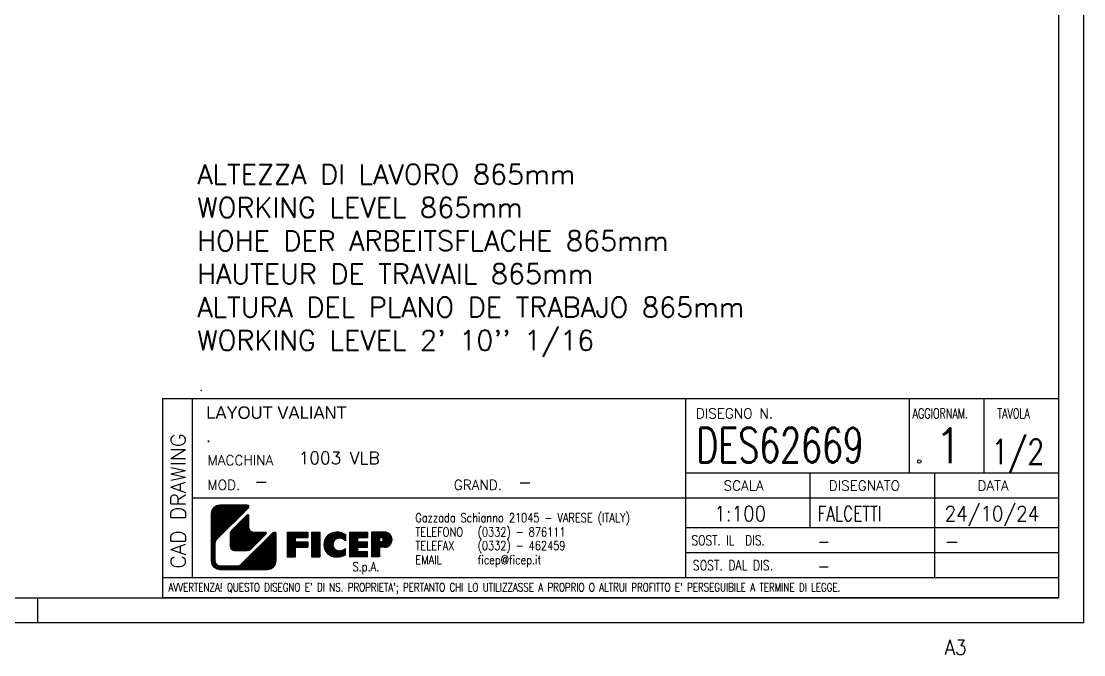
# Model space of a CAD drawing. Header units: inches. Extents: x -347369 to -260369, y 119522 to 149869.
# Drawn here: x -326704 to -305369, y 119522 to 132246 of the extents above; entities that cross this region are included whole.
import ezdxf

# ---------------------------------------------------------------- set-up
doc = ezdxf.new("R2010")
doc.units = ezdxf.units.IN
doc.header["$LTSCALE"] = 300
doc.layers.add('CARTIGLIO', color=7, linetype='Continuous')
doc.layers.add('TESTI', color=3, linetype='Continuous')
doc.styles.get("Standard").update_dxf_attribs({"font": 'romans.shx'})
doc.styles.add('TXT', font='TXT')
pattern_1 = [(45, (-344714.805, 119076.342), (-14.03165, 14.03165), []), (135, (-344714.805, 119076.342), (-14.03165, -14.03165), [])]
pattern_2 = [(45, (28533867.546, -7729517.826), (-14.031650189, 14.031650189), []), (135, (28533867.546, -7729517.826), (-14.031650189, -14.031650189), [])]

msp = doc.modelspace()

# ---------------------------------------------------------------- hatches: boundary and pattern name
at = {"layer": 'CARTIGLIO', "linetype": 'Continuous'}
h = msp.add_hatch(dxfattribs=at)
h.set_pattern_fill('ANSI37', color=126, scale=6.25, style=0)
h.set_pattern_definition(pattern_1)
edge = h.paths.add_edge_path(flags=0)
edge.add_arc((-322712.491, 122356.123), 175, 90.000004, 179.999991)
edge.add_line((-322887.491, 122356.123), (-322887.491, 121406.123))
edge.add_arc((-322712.491, 121406.123), 175, 180.000009, 269.999996)
edge.add_line((-322712.491, 121231.123), (-321762.491, 121231.123))
edge.add_arc((-321762.491, 121406.123), 175, 269.999996, 360)
edge.add_line((-321587.491, 121406.123), (-321587.491, 121951.651))
edge.add_arc((-321622.491, 121951.651), 35, 0, 135.000007)
edge.add_line((-321647.24, 121976.399), (-322284.692, 121338.948))
edge.add_arc((-322351.867, 121406.123), 95, 269.999996, 314.999998, ccw=False)
edge.add_line((-322351.867, 121311.123), (-322712.491, 121311.123))
edge.add_arc((-322712.491, 121406.123), 95, 179.999991, 269.999996, ccw=False)
edge.add_line((-322807.491, 121406.123), (-322807.491, 121766.747))
edge.add_arc((-322712.491, 121766.747), 95, 135.000007, 179.999991, ccw=False)
edge.add_line((-322779.667, 121833.922), (-322142.215, 122471.374))
edge.add_arc((-322166.964, 122496.123), 35, 314.999998, 450.000004)
edge.add_line((-322166.964, 122531.123), (-322712.491, 122531.123))
h = msp.add_hatch(dxfattribs=at)
h.set_pattern_fill('ANSI37', color=126, scale=6.25, style=0)
h.set_pattern_definition(pattern_1)
edge = h.paths.add_edge_path(flags=0)
edge.add_arc((-322151.964, 122320.204), 20, 0, 135.000007)
edge.add_line((-322166.106, 122334.346), (-322479.667, 122020.785))
edge.add_arc((-322412.491, 121953.61), 95, 135.000007, 180.000009)
edge.add_line((-322507.491, 121953.61), (-322507.491, 121706.123))
edge.add_arc((-322412.491, 121706.123), 95, 180.000009, 269.999996)
edge.add_line((-322412.491, 121611.123), (-322165.004, 121611.123))
edge.add_arc((-322165.004, 121706.123), 95, 269.999996, 314.999998)
edge.add_line((-322097.829, 121638.948), (-321784.268, 121952.509))
edge.add_arc((-321798.41, 121966.651), 20, 314.999998, 450.000004)
edge.add_line((-321798.41, 121986.651), (-322036.964, 121986.651))
edge.add_arc((-322036.964, 122081.651), 95, 180.000009, 269.999996, ccw=False)
edge.add_line((-322131.964, 122081.651), (-322131.964, 122320.204))
at = {"layer": 'CARTIGLIO', "linetype": 'Continuous', "true_color": 0x808080}
h = msp.add_hatch(dxfattribs=at)
h.set_pattern_fill('ANSI37', color=8, scale=6.25, style=0)
h.set_pattern_definition(pattern_2)
h.paths.add_polyline_path([(-320952.347, 121986.123), (-321367.347, 121986.123), (-321367.347, 121486.123), (-321202.347, 121486.123), (-321202.347, 121681.123), (-320952.347, 121681.123), (-320952.347, 121791.123), (-321202.347, 121791.123), (-321202.347, 121876.123), (-320952.347, 121876.123)])
h = msp.add_hatch(dxfattribs=at)
h.set_pattern_fill('ANSI37', color=8, scale=6.25, style=0)
h.set_pattern_definition(pattern_2)
h.paths.add_polyline_path([(-320707.347, 121986.123), (-320872.347, 121986.123), (-320872.347, 121486.123), (-320707.347, 121486.123)])
h = msp.add_hatch(dxfattribs=at)
h.set_pattern_fill('ANSI37', color=8, scale=6.25, style=0)
h.set_pattern_definition(pattern_2)
h.paths.add_polyline_path([(-320322.347, 121861.123, -0.178764659), (-320192.347, 121813.11), (-320192.347, 121940.771, 0.120785505), (-320377.347, 121986.123, 1), (-320377.347, 121486.123, 0.120785505), (-320192.347, 121531.475), (-320192.347, 121659.136, -0.178764659), (-320322.347, 121611.123, -1)])
h = msp.add_hatch(dxfattribs=at)
h.set_pattern_fill('ANSI37', color=8, scale=6.25, style=0)
h.set_pattern_definition(pattern_2)
h.paths.add_polyline_path([(-319947.347, 121876.123), (-319752.347, 121876.123), (-319752.347, 121986.123), (-320112.347, 121986.123), (-320112.347, 121486.123), (-319752.347, 121486.123), (-319752.347, 121596.123), (-319947.347, 121596.123), (-319947.347, 121681.123), (-319752.347, 121681.123), (-319752.347, 121791.123), (-319947.347, 121791.123)])
h.paths.add_polyline_path([(-319409.847, 121986.123), (-319672.347, 121986.123), (-319672.347, 121486.123), (-319507.347, 121486.123), (-319507.347, 121681.123), (-319409.847, 121681.123, 1)])
h.paths.add_polyline_path([(-319507.347, 121876.123), (-319479.847, 121876.123, -1), (-319479.847, 121791.123), (-319507.347, 121791.123)], flags=16)

# ---------------------------------------------------------------- linework, layer by layer
at = {"layer": 'CARTIGLIO', "color": 3, "linetype": 'Continuous'}
for p, q in [((-305368.627, 120168.925), (-305368.627, 149868.925)), ((-323868.626, 124668.925), (-323868.626, 120668.925)), ((-323868.626, 124668.925), (-305868.627, 124668.925)), ((-313368.627, 124668.925), (-313368.627, 123168.925)), ((-308868.627, 123168.925), (-308868.627, 124668.925)), ((-307368.627, 123168.925), (-307368.627, 124668.925)), ((-305868.627, 120668.925), (-305868.627, 124668.925)), ((-313368.627, 123168.925), (-313368.627, 121068.925)), ((-305868.627, 123168.925), (-313368.627, 123168.925)), ((-310868.627, 123168.925), (-310868.627, 122068.925)), ((-308368.627, 123168.925), (-308368.627, 121068.925)), ((-305868.627, 122668.925), (-323268.626, 122668.925)), ((-305868.627, 122068.925), (-313368.627, 122068.925)), ((-305868.627, 121568.925), (-313368.627, 121568.925)), ((-305868.627, 121068.925), (-323868.626, 121068.925)), ((-305868.627, 120668.925), (-323868.626, 120668.925)), ((-347368.627, 120168.925), (-305368.627, 120168.925))]:
    msp.add_line(p, q, dxfattribs=at)
at = {"layer": 'CARTIGLIO', "color": 2, "linetype": 'Continuous'}
for p, q in [((-305868.627, 120668.925), (-305868.627, 149368.925)), ((-323268.626, 124668.925), (-323268.626, 121068.925)), ((-346868.627, 120668.925), (-305868.627, 120668.925))]:
    msp.add_line(p, q, dxfattribs=at)
at = {"layer": 'CARTIGLIO', "color": 1, "linetype": 'Continuous'}
msp.add_line((-307368.627, 124568.925), (-307368.627, 124668.925), dxfattribs=at)
at = {"layer": 'CARTIGLIO', "color": 7, "linetype": 'Continuous', "lineweight": 18}
for p, q in [((-322142.215, 122471.374), (-322779.667, 121833.922)), ((-322712.491, 122531.123), (-322166.964, 122531.123)), ((-322887.491, 122356.123), (-322887.491, 121406.123)), ((-322166.106, 122334.346), (-322479.667, 122020.785)), ((-322131.964, 122081.651), (-322131.964, 122320.204)), ((-322507.491, 121953.61), (-322507.491, 121706.123)), ((-321647.24, 121976.399), (-322284.692, 121338.948)), ((-321784.268, 121952.509), (-322097.829, 121638.948)), ((-321798.41, 121986.651), (-322036.964, 121986.651)), ((-321587.491, 121406.123), (-321587.491, 121951.651)), ((-322807.491, 121766.747), (-322807.491, 121406.123)), ((-322165.004, 121611.123), (-322412.491, 121611.123)), ((-322351.867, 121311.123), (-322712.491, 121311.123)), ((-321762.491, 121231.123), (-322712.491, 121231.123))]:
    msp.add_line(p, q, dxfattribs=at)
at = {"layer": 'CARTIGLIO', "color": 8, "linetype": 'Continuous'}
for p, q in [((-321367.347, 121986.55), (-321367.347, 121486.123)), ((-321367.347, 121986.123), (-320952.347, 121986.123)), ((-321202.347, 121876.123), (-320952.347, 121876.123)), ((-321202.347, 121875.493), (-321202.347, 121791.123)), ((-320952.347, 121986.123), (-320952.347, 121876.123)), ((-320872.347, 121986.123), (-320872.347, 121486.123)), ((-320872.347, 121986.123), (-320707.347, 121986.123)), ((-320707.347, 121986.123), (-320707.347, 121486.123)), ((-320192.347, 121941.608), (-320192.347, 121813.11)), ((-320112.347, 121986.123), (-320112.347, 121486.123)), ((-320112.347, 121986.123), (-319752.347, 121986.123)), ((-319947.347, 121791.123), (-319947.347, 121876.123)), ((-319947.347, 121876.123), (-319752.347, 121876.123)), ((-319752.347, 121986.123), (-319752.347, 121876.123)), ((-319672.347, 121986.123), (-319672.347, 121486.123)), ((-319409.847, 121986.123), (-319672.347, 121986.123)), ((-319507.347, 121876.123), (-319507.347, 121791.123)), ((-319507.347, 121876.123), (-319479.847, 121876.123)), ((-321202.347, 121791.123), (-320952.347, 121791.123)), ((-321202.347, 121681.123), (-321202.347, 121486.123)), ((-321202.347, 121681.123), (-320952.347, 121681.123)), ((-320952.347, 121791.123), (-320952.347, 121681.123)), ((-320192.347, 121531.475), (-320192.347, 121659.136)), ((-319947.347, 121791.123), (-319752.347, 121791.123)), ((-319947.347, 121596.123), (-319947.347, 121681.123)), ((-319947.347, 121681.123), (-319752.347, 121681.123)), ((-319752.347, 121681.123), (-319752.347, 121791.123)), ((-319479.847, 121791.123), (-319507.347, 121791.123)), ((-319409.847, 121681.123), (-319507.347, 121681.123)), ((-319507.347, 121681.123), (-319507.347, 121486.123)), ((-321367.347, 121486.123), (-321202.347, 121486.123)), ((-320872.347, 121486.123), (-320707.347, 121486.123)), ((-319752.347, 121486.123), (-320112.347, 121486.123)), ((-319947.347, 121596.123), (-319752.347, 121596.123)), ((-319752.347, 121486.123), (-319752.347, 121596.123)), ((-319507.347, 121486.123), (-319672.347, 121486.123))]:
    msp.add_line(p, q, dxfattribs=at)
at = {"layer": 'CARTIGLIO', "color": 254, "linetype": 'Continuous'}
msp.add_line((-326368.627, 120168.925), (-326368.627, 120668.925), dxfattribs=at)
at = {"layer": 'CARTIGLIO', "color": 1, "linetype": 'Continuous'}
msp.add_circle((-308671.232, 123403.925), 35, dxfattribs=at)
at = {"layer": 'CARTIGLIO', "color": 7, "linetype": 'Continuous', "lineweight": 18}
for centre, radius, start, end in [((-322712.491, 122356.123), 175, 90.000004, 179.999991), ((-322166.964, 122496.123), 35, 314.9999981, 90.000004), ((-322151.964, 122320.204), 20, 0, 135.000007), ((-322036.964, 122081.651), 95, 180.000009, 269.999996), ((-322712.491, 121766.747), 95, 135.000007, 179.999991), ((-322412.491, 121953.61), 95, 135.000007, 180.000009), ((-321798.41, 121966.651), 20, 314.9999981, 90.000004), ((-321622.491, 121951.651), 35, 0, 135.000007), ((-322412.491, 121706.123), 95, 180.000009, 269.999996), ((-322165.004, 121706.123), 95, 269.999996, 314.9999981), ((-322712.491, 121406.123), 175, 180.000009, 269.999996), ((-322712.491, 121406.123), 95, 179.999991, 269.999996), ((-321762.491, 121406.123), 175, 269.999996, 0), ((-322351.867, 121406.123), 95, 269.999996, 314.9999981)]:
    msp.add_arc(centre, radius, start, end, dxfattribs=at)
at = {"layer": 'CARTIGLIO', "color": 8, "linetype": 'Continuous'}
for centre, radius, start, end in [((-320377.347, 121736.123), 250, 90, 270), ((-320322.347, 121736.123), 125, 90, 270), ((-320377.347, 121586.123), 400, 62.451454, 90), ((-320322.347, 121661.123), 200, 49.458398, 90), ((-319479.847, 121833.623), 42.5, 270, 90), ((-319409.847, 121833.623), 152.5, 270, 90), ((-320322.347, 121811.123), 200, 270, 310.541602), ((-320377.347, 121886.123), 400, 270, 297.548546), ((-320377.347, 121736.123), 250, 270, 276.9349181)]:
    msp.add_arc(centre, radius, start, end, dxfattribs=at)

# ---------------------------------------------------------------- texts
at = {"layer": 'CARTIGLIO', "color": 1}
for s, height, width, p in [('. ', 200, 0.78, (-323122.179, 124821.631)), ('1/2', 500, 0.8, (-307223.875, 123349.584))]:
    msp.add_text(s, height=height, dxfattribs=dict(at, width=width)).set_placement(p)
at = {"layer": 'CARTIGLIO', "color": 7, "style": 'TXT'}
for s, p in [('LAYOUT VALIANT', (-322990.504, 124260.799)), ('.', (-322990.504, 123790.799))]:
    msp.add_text(s, height=250, dxfattribs=at).set_placement(p)
at = {"layer": 'CARTIGLIO', "color": 8}
for s, p in [('DISEGNO N.', (-313157.908, 124268.023)), ('MACCHINA', (-322963.477, 123330.394)), ('MOD.', (-322965.067, 122833.573)), ('GRAND.', (-318018.393, 122833.573))]:
    msp.add_text(s, height=200, dxfattribs=at).set_placement(p)
for s, height, width, p in [('AGGIORNAM.', 200, 0.7, (-308804.435, 124268.227)), ('TAVOLA', 200, 0.7, (-307104.435, 124268.227)), ('Gazzada Schianno 21045 - VARESE (ITALY)', 180, 0.8, (-318789.56, 122183.921)), ('TELEFONO ', 180, 0.8, (-318789.56, 121897.411)), ('(0332) - 876111', 180, 0.8, (-317539.56, 121897.411)), ('(0332) - 462459', 180, 0.8, (-317539.56, 121625.226)), ('TELEFAX ', 180, 0.8, (-318789.56, 121625.226)), ('EMAIL', 180, 0.8, (-318789.56, 121338.716)), ('ficep@ficep.it', 180, 0.8, (-317539.56, 121338.716)), ("AVVERTENZA! QUESTO DISEGNO E' DI NS. PROPRIETA'; PERTANTO CHI LO UTILIZZASSE A PROPRIO O ALTRUI PROFITTO E' PERSEGUIBILE A TERMINE DI LEGGE.", 170, 0.75, (-323748.554, 120792.14))]:
    msp.add_text(s, height=height, dxfattribs=dict(at, width=width)).set_placement(p)
at = {"layer": 'CARTIGLIO', "color": 12, "width": 0.7}
msp.add_text('DES62669', height=700, dxfattribs=at).set_placement((-313145.013, 123381.425))
at = {"layer": 'CARTIGLIO', "color": 1}
msp.add_text('1', height=700, dxfattribs=at).set_placement((-308380.975, 123369.754))
at = {"layer": 'CARTIGLIO', "color": 2}
msp.add_text('CAD DRAWING', height=300, rotation=90, dxfattribs=at).set_placement((-323403.266, 121253.475))
msp.add_text('1003 VLB', height=250, dxfattribs=at).set_placement((-321135.088, 123350.503))
at = {"layer": 'CARTIGLIO', "color": 3}
for p in [(-322022.951, 122879.361), (-316724.967, 122870.361)]:
    msp.add_text('-', height=250, dxfattribs=at).set_placement(p)
at = {"layer": 'CARTIGLIO', "color": 254}
for s, p in [('SCALA', (-312601.472, 122818.925)), ('DISEGNATO', (-310489.786, 122818.925)), ('DATA', (-307503.026, 122818.925))]:
    msp.add_text(s, height=200, dxfattribs=at).set_placement(p)
at = {"layer": 'CARTIGLIO', "color": 2}
for s, width, p in [('1:100', 0.9, (-312786.756, 122206.891)), ('FALCETTI', 0.75, (-310711.756, 122206.891)), ('24/10/24', 0.9, (-308161.756, 122206.891)), ('-', 0.75, (-310711.756, 121656.891)), ('-', 0.9, (-308161.756, 121656.891)), ('-', 0.75, (-310711.756, 121156.891)), ('A3', 0.9, (-308161.756, 119522.36))]:
    msp.add_text(s, height=300, dxfattribs=dict(at, width=width)).set_placement(p)
at = {"layer": 'CARTIGLIO', "color": 254}
for s, width, p in [('SOST. IL  DIS. ', 0.78, (-313246.135, 121720.417)), ('SOST. DAL DIS. ', 0.8, (-313218.627, 121218.925))]:
    msp.add_text(s, height=200, dxfattribs=dict(at, width=width)).set_placement(p)
at = {"layer": 'CARTIGLIO', "color": 7, "width": 0.8}
msp.add_text('S.p.A.', height=180, dxfattribs=at).set_placement((-320051.585, 121202.432))
at = {"layer": 'TESTI', "color": 3, "insert": (-323171.129, 129371.332), "char_height": 400, "width": 14757.42428, "attachment_point": 1}
msp.add_mtext("{\\C256;ALTEZZA DI LAVORO 865mm\\PWORKING LEVEL 865mm\\PHOHE DER ARBEITSFLACHE 865mm\\PHAUTEUR DE TRAVAIL 865mm\\PALTURA DEL PLANO DE TRABAJO 865mm\\PWORKING LEVEL 2' 10'' 1/16}", dxfattribs=at)

doc.saveas('drawing.dxf')
